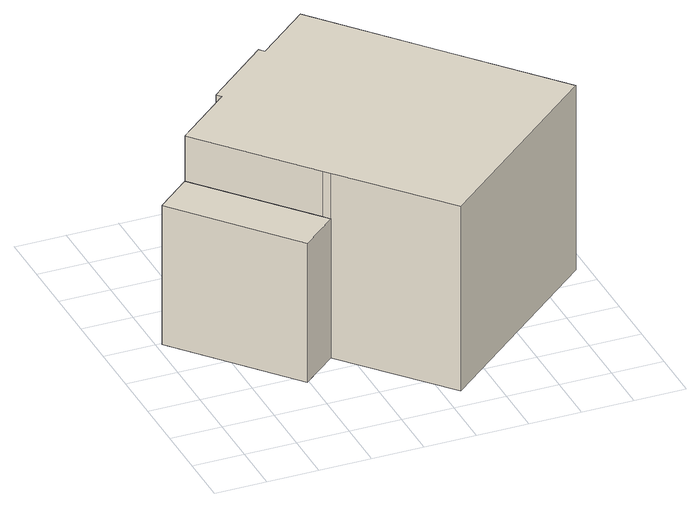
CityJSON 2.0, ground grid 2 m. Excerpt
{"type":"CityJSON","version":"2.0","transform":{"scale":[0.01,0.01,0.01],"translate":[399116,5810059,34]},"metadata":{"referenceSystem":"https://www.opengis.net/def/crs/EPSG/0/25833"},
"CityObjects":{
"building1":{"type":"Building","attributes":{"Gemeindeschluessel":"11000009","function":"31001_1010"},"address":[{"country":"Germany","locality":"Berlin","thoroughfareNumber":"49","thoroughfareName":"Arthur-Müller-Straße"}],"children":["building1-1","building1-2"]},
"building1-1":{"type":"BuildingPart","attributes":{"BezugspunktDach":"2200","measuredHeight":9.64,"storeysAboveGround":1},"parents":["building1"],"geometry":[{"type":"MultiSurface","lod":"1","boundaries":[[[0,1,2,3,4,5,6,7,8,9,10]],[[11,12,13,14,15,16,17,18,19,20,21]],[[11,21,10,9]],[[12,11,9,8]],[[13,12,8,7]],[[14,13,7,6]],[[15,14,6,5]],[[16,15,5,4]],[[17,16,4,3]],[[18,17,3,2]],[[19,18,2,1]],[[22,23,1,0]],[[24,22,20,0,10]],[[20,19,23,22]],[[21,20,22,24]]]}]},
"building1-2":{"type":"BuildingPart","attributes":{"BezugspunktDach":"2200","measuredHeight":5.73,"storeysAboveGround":1},"parents":["building1"],"geometry":[{"type":"MultiSurface","lod":"1","boundaries":[[[25,23,24,26]],[[21,19,27,28]],[[21,28,26,24]],[[27,19,23,25]],[[28,27,25,26]],[[20,22,23,19,29]],[[21,24,22,20]]]}]}
},
"vertices":[
[512,503,807],[533,479,807],[865,95,807],[1555,687,807],[1203,1097,807],[852,1507,807],[640,1325,807],[624,1344,807],[367,1123,807],[383,1104,807],[159,912,807],[383,1104,47],[367,1123,47],[624,1344,47],[640,1325,47],[852,1507,47],[1203,1097,47],[1555,687,47],[865,95,47],[533,479,47],[512,503,47],[159,912,47],[512,503,620],[533,479,620],[159,912,620],
[392,360,620],[22,794,620],[392,360,47],[22,794,47],[521,492,47]
]}
